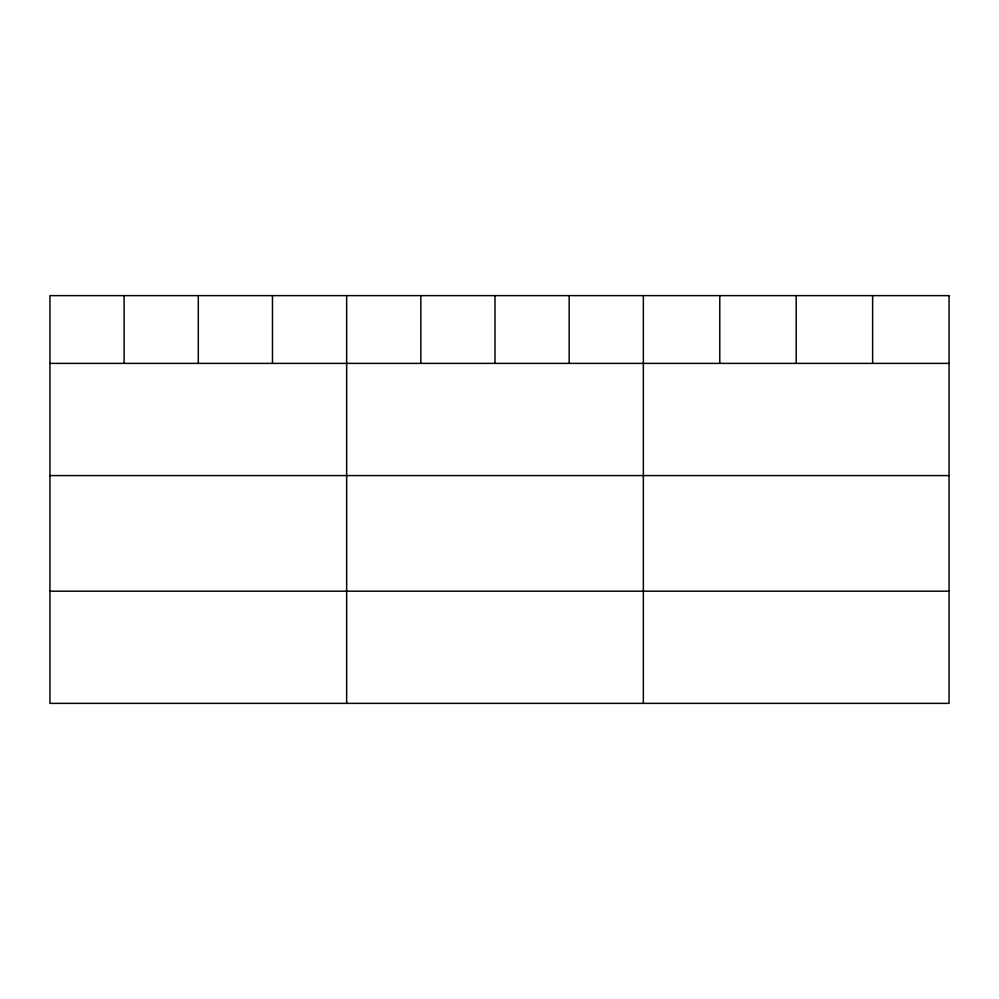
<?xml version="1.0" encoding="UTF-8"?>
<svg xmlns="http://www.w3.org/2000/svg" width="999" height="999" viewBox="0 0 999 999"><rect width="100%" height="100%" fill="white"/><g stroke="black" fill="none" stroke-linecap="round" stroke-linejoin="round"><path stroke-width="1.5" d="M49.95 363.386L949.05 363.386M49.95 475.586L949.05 475.586M49.95 591.183L949.05 591.183M872.626 295.629L872.626 363.386M796.203 295.629L796.203 363.386M719.779 295.629L719.779 363.386M643.356 295.629L643.356 703.371M569.18 295.629L569.18 363.386M495.005 295.629L495.005 363.386M420.829 295.629L420.829 363.386M346.653 295.629L346.653 703.371M272.477 295.629L272.477 363.386M198.302 295.629L198.302 363.386M124.126 295.629L124.126 363.386M949.05 295.629L49.95 295.629L49.95 703.371L949.05 703.371L949.05 295.629"/></g></svg>
